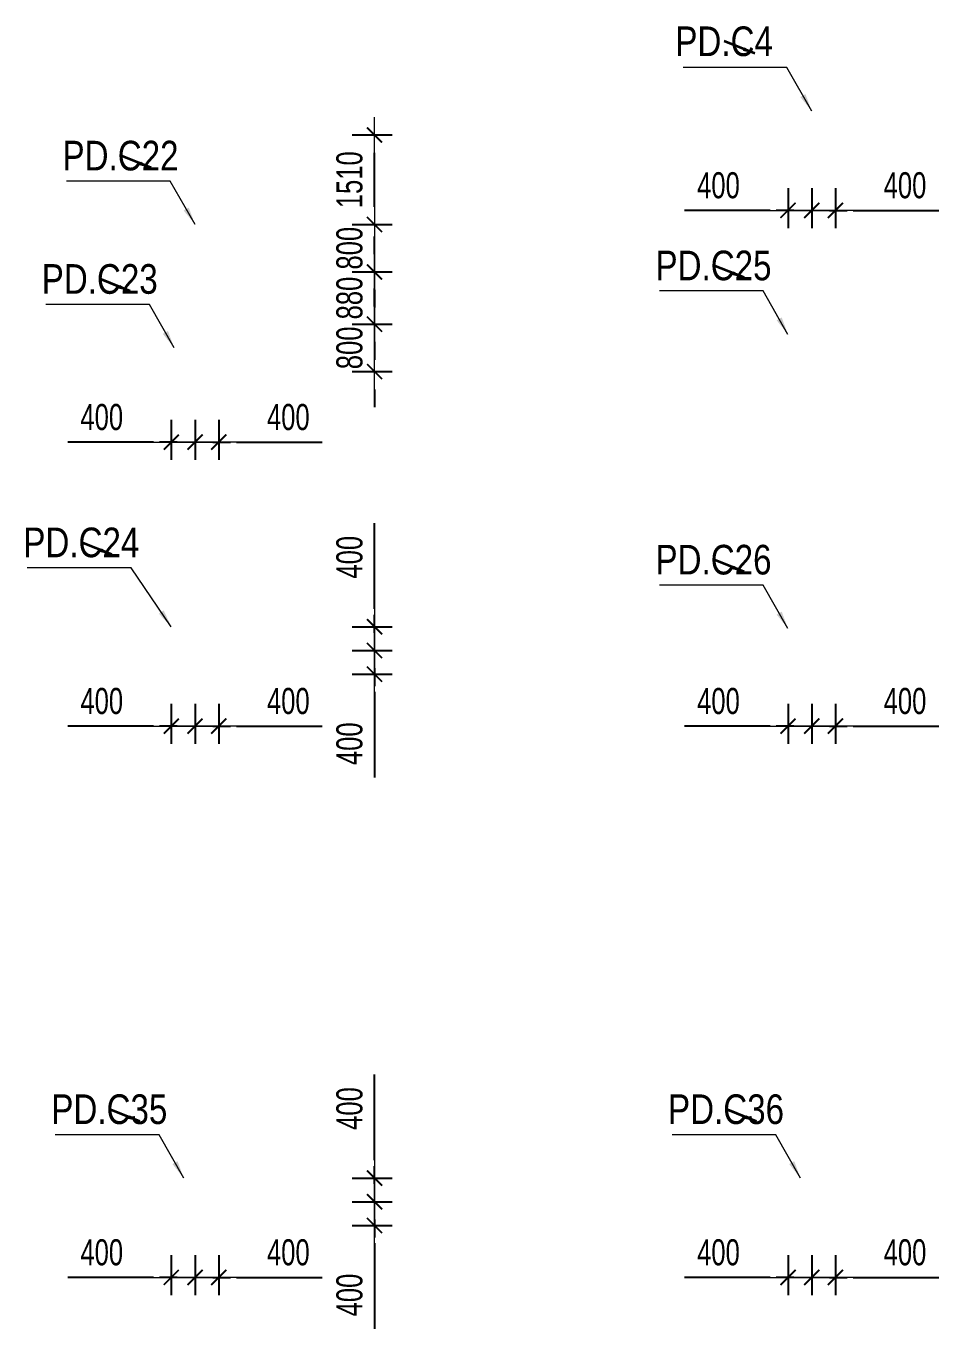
# Model space of a CAD drawing. Header units: millimetres. Extents: x -259680 to 286077, y -1281 to 94455.
# Drawn here: x 158301 to 173695, y 44555 to 66533 of the extents above; entities that cross this region are included whole.
import ezdxf
from ezdxf.enums import TextEntityAlignment as Align

# ---------------------------------------------------------------- set-up
doc = ezdxf.new("R2010")
doc.units = ezdxf.units.MM
doc.layers.get('Defpoints').update_dxf_attribs({"color": 151, "lineweight": 9})
for name, color, linetype, lineweight in [('$0$C1', 20, 'Continuous', 35), ('$1$NDC_S_ANNO', 7, 'Continuous', 20), ('$1$NDC_S_DIM', 1, 'Continuous', 15), ('NDC_S_DIM', 1, 'Continuous', 15)]:
    doc.layers.add(name, color=color, linetype=linetype, lineweight=lineweight)
doc.styles.add('$1$NDC_DIM', font='', dxfattribs={"width": 0.75})
doc.styles.add('$2$ARIAL', font='arial.ttf', dxfattribs={"width": 0.8})
doc.styles.add('NDC_DIM', font='', dxfattribs={"width": 0.75})
doc.styles.get('$1$NDC_DIM').set_extended_font_data('Dotum')
doc.styles.get('NDC_DIM').set_extended_font_data('Dotum')
doc.dimstyles.new('$0$NDC_dim_150', dxfattribs={"dimscale": 150, "dimtxt": 2.2, "dimasz": 1.5, "dimexe": 1.5, "dimexo": 2.5, "dimgap": 1, "dimtad": 1, "dimdec": 0, "dimzin": 0, "dimdsep": 46, "dimtxsty": '$1$NDC_DIM', "dimblk": '$1$DIMMARK', "dimcen": 0.09, "dimdle": 1.2, "dimclrd": 1, "dimclre": 1, "dimclrt": 3, "dimadec": 0, "dimazin": 0, "dimtfac": 1, "dimtdec": 0, "dimtix": 1, "dimtofl": 0, "dimtmove": 0, "dimatfit": 3, "dimfxl": 6, "dimfxlon": 1, "dimtolj": 1, "dimtzin": 0, "dimarcsym": 0})
doc.dimstyles.new('$1$NDC_dim_iso', dxfattribs={"dimtxt": 2.2, "dimasz": 1, "dimexe": 1.5, "dimexo": 2.5, "dimgap": 1, "dimtad": 1, "dimdec": 0, "dimzin": 0, "dimdsep": 46, "dimtxsty": '$1$NDC_DIM', "dimblk": '$1$DIMMARK', "dimcen": 0.09, "dimdle": 1.2, "dimclrd": 1, "dimclre": 1, "dimclrt": 3, "dimadec": 0, "dimazin": 0, "dimtfac": 1, "dimtdec": 0, "dimtix": 1, "dimtofl": 0, "dimtmove": 0, "dimatfit": 3, "dimfxl": 6, "dimfxlon": 1, "dimtolj": 1, "dimtzin": 0, "dimarcsym": 0})
doc.dimstyles.new('NDC_dim_200', dxfattribs={"dimscale": 200, "dimtxt": 2.2, "dimasz": 1.5, "dimexe": 1.5, "dimexo": 2.5, "dimgap": 1, "dimtad": 1, "dimdec": 0, "dimzin": 0, "dimdsep": 46, "dimtxsty": 'NDC_DIM', "dimblk": 'DIMMARK', "dimcen": 0.09, "dimdle": 1.2, "dimclrd": 1, "dimclre": 1, "dimclrt": 3, "dimadec": 0, "dimazin": 0, "dimtfac": 1, "dimtdec": 0, "dimtix": 1, "dimtofl": 0, "dimtmove": 0, "dimatfit": 3, "dimfxl": 6, "dimfxlon": 1, "dimtolj": 1, "dimtzin": 0, "dimarcsym": 0})

# ---------------------------------------------------------------- blocks, each defined once
blk = doc.blocks.new('$1$DIMMARK')
at = {"layer": '$1$NDC_S_DIM', "color": 1}
blk.add_line((-1.5, 0), (1, 0), dxfattribs=at)
at = {"layer": '$1$NDC_S_DIM', "color": 2, "const_width": 0.1}
blk.add_lwpolyline([(-0.424, -0.424), (0.424, 0.424)], dxfattribs=at)
blk = doc.blocks.new('DIMMARK')
at = {"layer": 'NDC_S_DIM', "color": 1}
blk.add_line((-1.5, 0), (1, 0), dxfattribs=at)
at = {"layer": 'NDC_S_DIM', "color": 2, "const_width": 0.1}
blk.add_lwpolyline([(-0.424, -0.424), (0.424, 0.424)], dxfattribs=at)
blk = doc.blocks.new('*D768')
at = {"layer": 'Defpoints', "color": 0, "ltscale": 100, "transparency": 16777216}
for p in [(161150, 60390), (161550, 60390), (161550, 59515)]:
    blk.add_point(p, dxfattribs=at)
at = {"layer": 'NDC_S_DIM', "color": 1, "lineweight": -2, "ltscale": 100, "transparency": 16777216}
for p, q in [((161150, 59890), (161150, 59215)), ((161550, 59890), (161550, 59215)), ((160850, 59515), (160550, 59515)), ((161850, 59515), (163295, 59515))]:
    blk.add_line(p, q, dxfattribs=at)
at = {"layer": 'NDC_S_DIM', "color": 1, "lineweight": -2, "ltscale": 100, "transparency": 16777216, "xscale": 300, "yscale": 300, "zscale": 300}
blk.add_blockref('DIMMARK', (161150, 59515), dxfattribs=at)
at = {"layer": 'NDC_S_DIM', "color": 1, "lineweight": -2, "ltscale": 100, "transparency": 16777216, "xscale": 300, "yscale": 300, "zscale": 300, "rotation": 180}
blk.add_blockref('DIMMARK', (161550, 59515), dxfattribs=at)
at = {"layer": 'NDC_S_DIM', "color": 3, "ltscale": 100, "transparency": 16777216, "insert": (162723, 59935), "char_height": 440, "attachment_point": 5, "style": 'NDC_DIM'}
blk.add_mtext('\\A1;400', dxfattribs=at)
blk = doc.blocks.new('*D769')
at = {"layer": 'Defpoints', "color": 0, "ltscale": 100, "transparency": 16777216}
for p in [(160750, 60390), (161150, 60390), (161150, 59515)]:
    blk.add_point(p, dxfattribs=at)
at = {"layer": 'NDC_S_DIM', "color": 1, "lineweight": -2, "ltscale": 100, "transparency": 16777216}
for p, q in [((160750, 59890), (160750, 59215)), ((161150, 59890), (161150, 59215)), ((160450, 59515), (159005, 59515)), ((161450, 59515), (161750, 59515))]:
    blk.add_line(p, q, dxfattribs=at)
at = {"layer": 'NDC_S_DIM', "color": 1, "lineweight": -2, "ltscale": 100, "transparency": 16777216, "xscale": 300, "yscale": 300, "zscale": 300}
blk.add_blockref('DIMMARK', (160750, 59515), dxfattribs=at)
at = {"layer": 'NDC_S_DIM', "color": 1, "lineweight": -2, "ltscale": 100, "transparency": 16777216, "xscale": 300, "yscale": 300, "zscale": 300, "rotation": 180}
blk.add_blockref('DIMMARK', (161150, 59515), dxfattribs=at)
at = {"layer": 'NDC_S_DIM', "color": 3, "ltscale": 100, "transparency": 16777216, "insert": (159577, 59935), "char_height": 440, "attachment_point": 5, "style": 'NDC_DIM'}
blk.add_mtext('\\A1;400', dxfattribs=at)
blk = doc.blocks.new('*D770')
at = {"layer": 'Defpoints', "color": 0, "ltscale": 100, "transparency": 16777216}
for p in [(163301, 64696), (164177, 64696), (163301, 63186)]:
    blk.add_point(p, dxfattribs=at)
at = {"layer": 'NDC_S_DIM', "color": 1, "lineweight": -2, "ltscale": 100, "transparency": 16777216}
for p, q in [((163801, 64696), (164477, 64696)), ((164177, 63486), (164177, 64396)), ((163801, 63186), (164477, 63186))]:
    blk.add_line(p, q, dxfattribs=at)
at = {"layer": 'NDC_S_DIM', "color": 1, "lineweight": -2, "ltscale": 100, "transparency": 16777216, "xscale": 300, "yscale": 300, "zscale": 300}
for p, rotation in [((164177, 64696), 90), ((164177, 63186), 270)]:
    blk.add_blockref('DIMMARK', p, dxfattribs=dict(at, rotation=rotation))
at = {"layer": 'NDC_S_DIM', "color": 3, "ltscale": 100, "transparency": 16777216, "insert": (163756, 63941), "char_height": 440, "attachment_point": 5, "rotation": 90, "style": 'NDC_DIM'}
blk.add_mtext('\\A1;1510', dxfattribs=at)
blk = doc.blocks.new('*D771')
at = {"layer": 'Defpoints', "color": 0, "ltscale": 100, "transparency": 16777216}
for p in [(163301, 63186), (164177, 63186), (163301, 62386)]:
    blk.add_point(p, dxfattribs=at)
at = {"layer": 'NDC_S_DIM', "color": 1, "lineweight": -2, "ltscale": 100, "transparency": 16777216}
for p, q in [((164177, 63486), (164177, 63786)), ((163801, 63186), (164477, 63186)), ((163801, 62386), (164477, 62386)), ((164177, 62086), (164177, 61786))]:
    blk.add_line(p, q, dxfattribs=at)
at = {"layer": 'NDC_S_DIM', "color": 1, "lineweight": -2, "ltscale": 100, "transparency": 16777216, "xscale": 300, "yscale": 300, "zscale": 300}
for p, rotation in [((164177, 63186), 270), ((164177, 62386), 90)]:
    blk.add_blockref('DIMMARK', p, dxfattribs=dict(at, rotation=rotation))
at = {"layer": 'NDC_S_DIM', "color": 3, "ltscale": 100, "transparency": 16777216, "insert": (163756, 62786), "char_height": 440, "attachment_point": 5, "rotation": 90, "style": 'NDC_DIM'}
blk.add_mtext('\\A1;800', dxfattribs=at)
blk = doc.blocks.new('*D772')
at = {"layer": 'Defpoints', "color": 0, "ltscale": 100, "transparency": 16777216}
for p in [(171550, 64300), (171950, 64300), (171950, 63424)]:
    blk.add_point(p, dxfattribs=at)
at = {"layer": 'NDC_S_DIM', "color": 1, "lineweight": -2, "ltscale": 100, "transparency": 16777216}
for p, q in [((171550, 63800), (171550, 63124)), ((171950, 63800), (171950, 63124)), ((171250, 63424), (170950, 63424)), ((172250, 63424), (173695, 63424))]:
    blk.add_line(p, q, dxfattribs=at)
at = {"layer": 'NDC_S_DIM', "color": 1, "lineweight": -2, "ltscale": 100, "transparency": 16777216, "xscale": 300, "yscale": 300, "zscale": 300}
blk.add_blockref('DIMMARK', (171550, 63424), dxfattribs=at)
at = {"layer": 'NDC_S_DIM', "color": 1, "lineweight": -2, "ltscale": 100, "transparency": 16777216, "xscale": 300, "yscale": 300, "zscale": 300, "rotation": 180}
blk.add_blockref('DIMMARK', (171950, 63424), dxfattribs=at)
at = {"layer": 'NDC_S_DIM', "color": 3, "ltscale": 100, "transparency": 16777216, "insert": (173123, 63845), "char_height": 440, "attachment_point": 5, "style": 'NDC_DIM'}
blk.add_mtext('\\A1;400', dxfattribs=at)
blk = doc.blocks.new('*D773')
at = {"layer": 'Defpoints', "color": 0, "ltscale": 100, "transparency": 16777216}
for p in [(171150, 64300), (171550, 64300), (171550, 63424)]:
    blk.add_point(p, dxfattribs=at)
at = {"layer": 'NDC_S_DIM', "color": 1, "lineweight": -2, "ltscale": 100, "transparency": 16777216}
for p, q in [((171150, 63800), (171150, 63124)), ((171550, 63800), (171550, 63124)), ((170850, 63424), (169405, 63424)), ((171850, 63424), (172150, 63424))]:
    blk.add_line(p, q, dxfattribs=at)
at = {"layer": 'NDC_S_DIM', "color": 1, "lineweight": -2, "ltscale": 100, "transparency": 16777216, "xscale": 300, "yscale": 300, "zscale": 300}
blk.add_blockref('DIMMARK', (171150, 63424), dxfattribs=at)
at = {"layer": 'NDC_S_DIM', "color": 1, "lineweight": -2, "ltscale": 100, "transparency": 16777216, "xscale": 300, "yscale": 300, "zscale": 300, "rotation": 180}
blk.add_blockref('DIMMARK', (171550, 63424), dxfattribs=at)
at = {"layer": 'NDC_S_DIM', "color": 3, "ltscale": 100, "transparency": 16777216, "insert": (169977, 63845), "char_height": 440, "attachment_point": 5, "style": 'NDC_DIM'}
blk.add_mtext('\\A1;400', dxfattribs=at)
blk = doc.blocks.new('*D800')
at = {"layer": 'Defpoints', "color": 0, "ltscale": 100, "transparency": 16777216}
for p in [(171550, 55600), (171950, 55600), (171950, 54724)]:
    blk.add_point(p, dxfattribs=at)
at = {"layer": 'NDC_S_DIM', "color": 1, "lineweight": -2, "ltscale": 100, "transparency": 16777216}
for p, q in [((171550, 55100), (171550, 54424)), ((171950, 55100), (171950, 54424)), ((171250, 54724), (170950, 54724)), ((172250, 54724), (173695, 54724))]:
    blk.add_line(p, q, dxfattribs=at)
at = {"layer": 'NDC_S_DIM', "color": 1, "lineweight": -2, "ltscale": 100, "transparency": 16777216, "xscale": 300, "yscale": 300, "zscale": 300}
blk.add_blockref('DIMMARK', (171550, 54724), dxfattribs=at)
at = {"layer": 'NDC_S_DIM', "color": 1, "lineweight": -2, "ltscale": 100, "transparency": 16777216, "xscale": 300, "yscale": 300, "zscale": 300, "rotation": 180}
blk.add_blockref('DIMMARK', (171950, 54724), dxfattribs=at)
at = {"layer": 'NDC_S_DIM', "color": 3, "ltscale": 100, "transparency": 16777216, "insert": (173123, 55145), "char_height": 440, "attachment_point": 5, "style": 'NDC_DIM'}
blk.add_mtext('\\A1;400', dxfattribs=at)
blk = doc.blocks.new('*D801')
at = {"layer": 'Defpoints', "color": 0, "ltscale": 100, "transparency": 16777216}
for p in [(171150, 55600), (171550, 55600), (171550, 54724)]:
    blk.add_point(p, dxfattribs=at)
at = {"layer": 'NDC_S_DIM', "color": 1, "lineweight": -2, "ltscale": 100, "transparency": 16777216}
for p, q in [((171150, 55100), (171150, 54424)), ((171550, 55100), (171550, 54424)), ((170850, 54724), (169405, 54724)), ((171850, 54724), (172150, 54724))]:
    blk.add_line(p, q, dxfattribs=at)
at = {"layer": 'NDC_S_DIM', "color": 1, "lineweight": -2, "ltscale": 100, "transparency": 16777216, "xscale": 300, "yscale": 300, "zscale": 300}
blk.add_blockref('DIMMARK', (171150, 54724), dxfattribs=at)
at = {"layer": 'NDC_S_DIM', "color": 1, "lineweight": -2, "ltscale": 100, "transparency": 16777216, "xscale": 300, "yscale": 300, "zscale": 300, "rotation": 180}
blk.add_blockref('DIMMARK', (171550, 54724), dxfattribs=at)
at = {"layer": 'NDC_S_DIM', "color": 3, "ltscale": 100, "transparency": 16777216, "insert": (169977, 55145), "char_height": 440, "attachment_point": 5, "style": 'NDC_DIM'}
blk.add_mtext('\\A1;400', dxfattribs=at)
blk = doc.blocks.new('*D804')
at = {"layer": 'Defpoints', "color": 0, "ltscale": 100, "transparency": 16777216}
for p in [(161150, 55600), (161550, 55600), (161550, 54724)]:
    blk.add_point(p, dxfattribs=at)
at = {"layer": 'NDC_S_DIM', "color": 1, "lineweight": -2, "ltscale": 100, "transparency": 16777216}
for p, q in [((161150, 55100), (161150, 54424)), ((161550, 55100), (161550, 54424)), ((160850, 54724), (160550, 54724)), ((161850, 54724), (163295, 54724))]:
    blk.add_line(p, q, dxfattribs=at)
at = {"layer": 'NDC_S_DIM', "color": 1, "lineweight": -2, "ltscale": 100, "transparency": 16777216, "xscale": 300, "yscale": 300, "zscale": 300}
blk.add_blockref('DIMMARK', (161150, 54724), dxfattribs=at)
at = {"layer": 'NDC_S_DIM', "color": 1, "lineweight": -2, "ltscale": 100, "transparency": 16777216, "xscale": 300, "yscale": 300, "zscale": 300, "rotation": 180}
blk.add_blockref('DIMMARK', (161550, 54724), dxfattribs=at)
at = {"layer": 'NDC_S_DIM', "color": 3, "ltscale": 100, "transparency": 16777216, "insert": (162723, 55145), "char_height": 440, "attachment_point": 5, "style": 'NDC_DIM'}
blk.add_mtext('\\A1;400', dxfattribs=at)
blk = doc.blocks.new('*D805')
at = {"layer": 'Defpoints', "color": 0, "ltscale": 100, "transparency": 16777216}
for p in [(160750, 55600), (161150, 55600), (161150, 54724)]:
    blk.add_point(p, dxfattribs=at)
at = {"layer": 'NDC_S_DIM', "color": 1, "lineweight": -2, "ltscale": 100, "transparency": 16777216}
for p, q in [((160750, 55100), (160750, 54424)), ((161150, 55100), (161150, 54424)), ((160450, 54724), (159005, 54724)), ((161450, 54724), (161750, 54724))]:
    blk.add_line(p, q, dxfattribs=at)
at = {"layer": 'NDC_S_DIM', "color": 1, "lineweight": -2, "ltscale": 100, "transparency": 16777216, "xscale": 300, "yscale": 300, "zscale": 300}
blk.add_blockref('DIMMARK', (160750, 54724), dxfattribs=at)
at = {"layer": 'NDC_S_DIM', "color": 1, "lineweight": -2, "ltscale": 100, "transparency": 16777216, "xscale": 300, "yscale": 300, "zscale": 300, "rotation": 180}
blk.add_blockref('DIMMARK', (161150, 54724), dxfattribs=at)
at = {"layer": 'NDC_S_DIM', "color": 3, "ltscale": 100, "transparency": 16777216, "insert": (159577, 55145), "char_height": 440, "attachment_point": 5, "style": 'NDC_DIM'}
blk.add_mtext('\\A1;400', dxfattribs=at)
blk = doc.blocks.new('*D806')
at = {"layer": 'Defpoints', "color": 0, "ltscale": 100, "transparency": 16777216}
for p in [(163301, 56400), (164177, 56400), (163301, 56000)]:
    blk.add_point(p, dxfattribs=at)
at = {"layer": 'NDC_S_DIM', "color": 1, "lineweight": -2, "ltscale": 100, "transparency": 16777216}
for p, q in [((164177, 56700), (164177, 58145)), ((163801, 56400), (164477, 56400)), ((163801, 56000), (164477, 56000)), ((164177, 55700), (164177, 55400))]:
    blk.add_line(p, q, dxfattribs=at)
at = {"layer": 'NDC_S_DIM', "color": 1, "lineweight": -2, "ltscale": 100, "transparency": 16777216, "xscale": 300, "yscale": 300, "zscale": 300}
for p, rotation in [((164177, 56400), 270), ((164177, 56000), 90)]:
    blk.add_blockref('DIMMARK', p, dxfattribs=dict(at, rotation=rotation))
at = {"layer": 'NDC_S_DIM', "color": 3, "ltscale": 100, "transparency": 16777216, "insert": (163756, 57573), "char_height": 440, "attachment_point": 5, "rotation": 90, "style": 'NDC_DIM'}
blk.add_mtext('\\A1;400', dxfattribs=at)
blk = doc.blocks.new('*D807')
at = {"layer": 'Defpoints', "color": 0, "ltscale": 100, "transparency": 16777216}
for p in [(163301, 56000), (164177, 56000), (163301, 55600)]:
    blk.add_point(p, dxfattribs=at)
at = {"layer": 'NDC_S_DIM', "color": 1, "lineweight": -2, "ltscale": 100, "transparency": 16777216}
for p, q in [((164177, 56300), (164177, 56600)), ((163801, 56000), (164477, 56000)), ((163801, 55600), (164477, 55600)), ((164177, 55300), (164177, 53855))]:
    blk.add_line(p, q, dxfattribs=at)
at = {"layer": 'NDC_S_DIM', "color": 1, "lineweight": -2, "ltscale": 100, "transparency": 16777216, "xscale": 300, "yscale": 300, "zscale": 300}
for p, rotation in [((164177, 56000), 270), ((164177, 55600), 90)]:
    blk.add_blockref('DIMMARK', p, dxfattribs=dict(at, rotation=rotation))
at = {"layer": 'NDC_S_DIM', "color": 3, "ltscale": 100, "transparency": 16777216, "insert": (163756, 54427), "char_height": 440, "attachment_point": 5, "rotation": 90, "style": 'NDC_DIM'}
blk.add_mtext('\\A1;400', dxfattribs=at)
blk = doc.blocks.new('*D808')
at = {"layer": 'Defpoints', "color": 0, "ltscale": 100, "transparency": 16777216}
for p in [(161150, 46300), (161550, 46300), (161550, 45424)]:
    blk.add_point(p, dxfattribs=at)
at = {"layer": 'NDC_S_DIM', "color": 1, "lineweight": -2, "ltscale": 100, "transparency": 16777216}
for p, q in [((161150, 45800), (161150, 45124)), ((161550, 45800), (161550, 45124)), ((160850, 45424), (160550, 45424)), ((161850, 45424), (163295, 45424))]:
    blk.add_line(p, q, dxfattribs=at)
at = {"layer": 'NDC_S_DIM', "color": 1, "lineweight": -2, "ltscale": 100, "transparency": 16777216, "xscale": 300, "yscale": 300, "zscale": 300}
blk.add_blockref('DIMMARK', (161150, 45424), dxfattribs=at)
at = {"layer": 'NDC_S_DIM', "color": 1, "lineweight": -2, "ltscale": 100, "transparency": 16777216, "xscale": 300, "yscale": 300, "zscale": 300, "rotation": 180}
blk.add_blockref('DIMMARK', (161550, 45424), dxfattribs=at)
at = {"layer": 'NDC_S_DIM', "color": 3, "ltscale": 100, "transparency": 16777216, "insert": (162723, 45845), "char_height": 440, "attachment_point": 5, "style": 'NDC_DIM'}
blk.add_mtext('\\A1;400', dxfattribs=at)
blk = doc.blocks.new('*D809')
at = {"layer": 'Defpoints', "color": 0, "ltscale": 100, "transparency": 16777216}
for p in [(160750, 46300), (161150, 46300), (161150, 45424)]:
    blk.add_point(p, dxfattribs=at)
at = {"layer": 'NDC_S_DIM', "color": 1, "lineweight": -2, "ltscale": 100, "transparency": 16777216}
for p, q in [((160750, 45800), (160750, 45124)), ((161150, 45800), (161150, 45124)), ((160450, 45424), (159005, 45424)), ((161450, 45424), (161750, 45424))]:
    blk.add_line(p, q, dxfattribs=at)
at = {"layer": 'NDC_S_DIM', "color": 1, "lineweight": -2, "ltscale": 100, "transparency": 16777216, "xscale": 300, "yscale": 300, "zscale": 300}
blk.add_blockref('DIMMARK', (160750, 45424), dxfattribs=at)
at = {"layer": 'NDC_S_DIM', "color": 1, "lineweight": -2, "ltscale": 100, "transparency": 16777216, "xscale": 300, "yscale": 300, "zscale": 300, "rotation": 180}
blk.add_blockref('DIMMARK', (161150, 45424), dxfattribs=at)
at = {"layer": 'NDC_S_DIM', "color": 3, "ltscale": 100, "transparency": 16777216, "insert": (159577, 45845), "char_height": 440, "attachment_point": 5, "style": 'NDC_DIM'}
blk.add_mtext('\\A1;400', dxfattribs=at)
blk = doc.blocks.new('*D810')
at = {"layer": 'Defpoints', "color": 0, "ltscale": 100, "transparency": 16777216}
for p in [(163301, 47100), (164177, 47100), (163301, 46700)]:
    blk.add_point(p, dxfattribs=at)
at = {"layer": 'NDC_S_DIM', "color": 1, "lineweight": -2, "ltscale": 100, "transparency": 16777216}
for p, q in [((164177, 47400), (164177, 48845)), ((163801, 47100), (164477, 47100)), ((163801, 46700), (164477, 46700)), ((164177, 46400), (164177, 46100))]:
    blk.add_line(p, q, dxfattribs=at)
at = {"layer": 'NDC_S_DIM', "color": 1, "lineweight": -2, "ltscale": 100, "transparency": 16777216, "xscale": 300, "yscale": 300, "zscale": 300}
for p, rotation in [((164177, 47100), 270), ((164177, 46700), 90)]:
    blk.add_blockref('DIMMARK', p, dxfattribs=dict(at, rotation=rotation))
at = {"layer": 'NDC_S_DIM', "color": 3, "ltscale": 100, "transparency": 16777216, "insert": (163756, 48273), "char_height": 440, "attachment_point": 5, "rotation": 90, "style": 'NDC_DIM'}
blk.add_mtext('\\A1;400', dxfattribs=at)
blk = doc.blocks.new('*D811')
at = {"layer": 'Defpoints', "color": 0, "ltscale": 100, "transparency": 16777216}
for p in [(163301, 46700), (164177, 46700), (163301, 46300)]:
    blk.add_point(p, dxfattribs=at)
at = {"layer": 'NDC_S_DIM', "color": 1, "lineweight": -2, "ltscale": 100, "transparency": 16777216}
for p, q in [((164177, 47000), (164177, 47300)), ((163801, 46700), (164477, 46700)), ((163801, 46300), (164477, 46300)), ((164177, 46000), (164177, 44555))]:
    blk.add_line(p, q, dxfattribs=at)
at = {"layer": 'NDC_S_DIM', "color": 1, "lineweight": -2, "ltscale": 100, "transparency": 16777216, "xscale": 300, "yscale": 300, "zscale": 300}
for p, rotation in [((164177, 46700), 270), ((164177, 46300), 90)]:
    blk.add_blockref('DIMMARK', p, dxfattribs=dict(at, rotation=rotation))
at = {"layer": 'NDC_S_DIM', "color": 3, "ltscale": 100, "transparency": 16777216, "insert": (163756, 45127), "char_height": 440, "attachment_point": 5, "rotation": 90, "style": 'NDC_DIM'}
blk.add_mtext('\\A1;400', dxfattribs=at)
blk = doc.blocks.new('*D812')
at = {"layer": 'Defpoints', "color": 0, "ltscale": 100, "transparency": 16777216}
for p in [(171550, 46300), (171950, 46300), (171950, 45424)]:
    blk.add_point(p, dxfattribs=at)
at = {"layer": 'NDC_S_DIM', "color": 1, "lineweight": -2, "ltscale": 100, "transparency": 16777216}
for p, q in [((171550, 45800), (171550, 45124)), ((171950, 45800), (171950, 45124)), ((171250, 45424), (170950, 45424)), ((172250, 45424), (173695, 45424))]:
    blk.add_line(p, q, dxfattribs=at)
at = {"layer": 'NDC_S_DIM', "color": 1, "lineweight": -2, "ltscale": 100, "transparency": 16777216, "xscale": 300, "yscale": 300, "zscale": 300}
blk.add_blockref('DIMMARK', (171550, 45424), dxfattribs=at)
at = {"layer": 'NDC_S_DIM', "color": 1, "lineweight": -2, "ltscale": 100, "transparency": 16777216, "xscale": 300, "yscale": 300, "zscale": 300, "rotation": 180}
blk.add_blockref('DIMMARK', (171950, 45424), dxfattribs=at)
at = {"layer": 'NDC_S_DIM', "color": 3, "ltscale": 100, "transparency": 16777216, "insert": (173123, 45845), "char_height": 440, "attachment_point": 5, "style": 'NDC_DIM'}
blk.add_mtext('\\A1;400', dxfattribs=at)
blk = doc.blocks.new('*D813')
at = {"layer": 'Defpoints', "color": 0, "ltscale": 100, "transparency": 16777216}
for p in [(171150, 46300), (171550, 46300), (171550, 45424)]:
    blk.add_point(p, dxfattribs=at)
at = {"layer": 'NDC_S_DIM', "color": 1, "lineweight": -2, "ltscale": 100, "transparency": 16777216}
for p, q in [((171150, 45800), (171150, 45124)), ((171550, 45800), (171550, 45124)), ((170850, 45424), (169405, 45424)), ((171850, 45424), (172150, 45424))]:
    blk.add_line(p, q, dxfattribs=at)
at = {"layer": 'NDC_S_DIM', "color": 1, "lineweight": -2, "ltscale": 100, "transparency": 16777216, "xscale": 300, "yscale": 300, "zscale": 300}
blk.add_blockref('DIMMARK', (171150, 45424), dxfattribs=at)
at = {"layer": 'NDC_S_DIM', "color": 1, "lineweight": -2, "ltscale": 100, "transparency": 16777216, "xscale": 300, "yscale": 300, "zscale": 300, "rotation": 180}
blk.add_blockref('DIMMARK', (171550, 45424), dxfattribs=at)
at = {"layer": 'NDC_S_DIM', "color": 3, "ltscale": 100, "transparency": 16777216, "insert": (169977, 45845), "char_height": 440, "attachment_point": 5, "style": 'NDC_DIM'}
blk.add_mtext('\\A1;400', dxfattribs=at)
blk = doc.blocks.new('*D1092')
at = {"layer": 'Defpoints', "color": 0, "ltscale": 100, "transparency": 16777216}
for p in [(163301, 62385), (163301, 61505), (164177, 61505)]:
    blk.add_point(p, dxfattribs=at)
at = {"layer": 'NDC_S_DIM', "color": 1, "lineweight": -2, "ltscale": 100, "transparency": 16777216}
for p, q in [((164177, 62685), (164177, 62985)), ((163801, 62385), (164477, 62385)), ((163801, 61505), (164477, 61505)), ((164177, 61205), (164177, 60905))]:
    blk.add_line(p, q, dxfattribs=at)
at = {"layer": 'NDC_S_DIM', "color": 1, "lineweight": -2, "ltscale": 100, "transparency": 16777216, "xscale": 300, "yscale": 300, "zscale": 300}
for p, rotation in [((164177, 62385), 270), ((164177, 61505), 90)]:
    blk.add_blockref('DIMMARK', p, dxfattribs=dict(at, rotation=rotation))
at = {"layer": 'NDC_S_DIM', "color": 3, "ltscale": 100, "transparency": 16777216, "insert": (163756, 61945), "char_height": 440, "attachment_point": 5, "rotation": 90, "style": 'NDC_DIM'}
blk.add_mtext('\\A1;880', dxfattribs=at)
blk = doc.blocks.new('*D1093')
at = {"layer": 'Defpoints', "color": 0, "ltscale": 100, "transparency": 16777216}
for p in [(163301, 61505), (163301, 60705), (164177, 60705)]:
    blk.add_point(p, dxfattribs=at)
at = {"layer": 'NDC_S_DIM', "color": 1, "lineweight": -2, "ltscale": 100, "transparency": 16777216}
for p, q in [((164177, 61805), (164177, 62105)), ((163801, 61505), (164477, 61505)), ((163801, 60705), (164477, 60705)), ((164177, 60405), (164177, 60105))]:
    blk.add_line(p, q, dxfattribs=at)
at = {"layer": 'NDC_S_DIM', "color": 1, "lineweight": -2, "ltscale": 100, "transparency": 16777216, "xscale": 300, "yscale": 300, "zscale": 300}
for p, rotation in [((164177, 61505), 270), ((164177, 60705), 90)]:
    blk.add_blockref('DIMMARK', p, dxfattribs=dict(at, rotation=rotation))
at = {"layer": 'NDC_S_DIM', "color": 3, "ltscale": 100, "transparency": 16777216, "insert": (163756, 61105), "char_height": 440, "attachment_point": 5, "rotation": 90, "style": 'NDC_DIM'}
blk.add_mtext('\\A1;800', dxfattribs=at)
blk = doc.blocks.new('*U220')
at = {"layer": '$1$NDC_S_ANNO', "ltscale": 0.8, "style": '$2$ARIAL', "width": 0.8}
blk.add_attdef('TEN', text='', height=2.5, dxfattribs=at).set_placement((-2.58, 1.03), align=Align.MIDDLE_CENTER)
at = {"layer": '$1$NDC_S_ANNO', "ltscale": 0.8, "style": '$2$ARIAL', "width": 0.8, "flags": 1}
blk.add_attdef('CHU_THICH', text='', height=2.5, dxfattribs=at).set_placement((0, 0), align=Align.MIDDLE_CENTER)
at = {"layer": 'Defpoints'}
blk.add_leader([(0, 0), (-2.58, 1.03)], dimstyle='$1$NDC_dim_iso', override={"dimgap": 0.625, "dimtad": 0}, dxfattribs=at)
blk = doc.blocks.new('$0$co t check')
at = {"layer": '$0$C1', "xscale": 200, "yscale": 200, "zscale": 200}
for p, values in [((168548, 66071), {'TEN': 'PD.C4'}), ((158369, 64142), {'TEN': 'PD.C22'}), ((168369, 62289), {'TEN': 'PD.C25'}), ((158018, 62061), {'TEN': 'PD.C23'}), ((157708, 57617), {'TEN': 'PD.C24'}), ((168369, 57326), {'TEN': 'PD.C26'}), ((158180, 48056), {'TEN': 'PD.C35'}), ((168580, 48056), {'TEN': 'PD.C36'})]:
    blk.add_blockref('*U220', p, dxfattribs=at).add_auto_attribs(values)
at = {"layer": '$0$C1'}
for points in [[(169509, 65100), (169092, 65832), (167343, 65832)], [(159109, 63186), (158692, 63917), (156943, 63917)], [(169109, 61333), (168692, 62065), (166943, 62065)], [(158758, 61105), (158341, 61837), (156592, 61837)], [(158709, 56400), (158031, 57393), (156281, 57393)], [(169109, 56370), (168692, 57102), (166943, 57102)], [(158920, 47100), (158503, 47832), (156753, 47832)], [(169320, 47100), (168903, 47832), (167153, 47832)]]:
    blk.add_leader(points, dimstyle='$0$NDC_dim_150', override={"dimasz": 2, "dimgap": 1, "dimtad": 0}, dxfattribs=at)

msp = doc.modelspace()

# ---------------------------------------------------------------- block references
at = {"layer": '$1$NDC_S_DIM'}
msp.add_blockref('$0$co t check', (2040.6, 0), dxfattribs=at)

# ---------------------------------------------------------------- dimensions: what is measured, and where the dimension line sits
at = {"layer": 'NDC_S_DIM', "ltscale": 100}
for base, p1, p2, picture, middle in [((164176.7, 64696), (163301.2, 63185.7), (163301.2, 64696), '*D770', (164176.7, 63940.8)), ((164176.7, 63185.7), (163301.2, 62385.7), (163301.2, 63185.7), '*D771', (164176.7, 62785.7)), ((164176.7, 56400), (163301.2, 56000), (163301.2, 56400), '*D806', (164176.7, 57572.5)), ((164176.7, 56000), (163301.2, 55600), (163301.2, 56000), '*D807', (164176.7, 54427.5)), ((164176.7, 47100), (163301.2, 46700), (163301.2, 47100), '*D810', (164176.7, 48272.5)), ((164176.7, 46700), (163301.2, 46300), (163301.2, 46700), '*D811', (164176.7, 45127.5))]:
    dim = msp.add_linear_dim(base=base, p1=p1, p2=p2, angle=90, dimstyle='NDC_dim_200', dxfattribs=at)
    dim.commit()
    dim.dimension.update_dxf_attribs({"geometry": picture, "text_midpoint": middle, "dimtype": 160})
for base, p1, p2, picture, middle in [((171550, 63424.4), (171150, 64300), (171550, 64300), '*D773', (169977.5, 63424.4)), ((171950, 63424.4), (171550, 64300), (171950, 64300), '*D772', (173122.5, 63424.4)), ((161150, 59514.6), (160750, 60390.1), (161150, 60390.1), '*D769', (159577.5, 59514.6)), ((161550, 59514.6), (161150, 60390.1), (161550, 60390.1), '*D768', (162722.5, 59514.6)), ((161150, 54724.4), (160750, 55600), (161150, 55600), '*D805', (159577.5, 54724.4)), ((161550, 54724.4), (161150, 55600), (161550, 55600), '*D804', (162722.5, 54724.4)), ((171550, 54724.4), (171150, 55600), (171550, 55600), '*D801', (169977.5, 54724.4)), ((171950, 54724.4), (171550, 55600), (171950, 55600), '*D800', (173122.5, 54724.4)), ((161150, 45424.4), (160750, 46300), (161150, 46300), '*D809', (159577.5, 45424.4)), ((161550, 45424.4), (161150, 46300), (161550, 46300), '*D808', (162722.5, 45424.4)), ((171550, 45424.4), (171150, 46300), (171550, 46300), '*D813', (169977.5, 45424.4)), ((171950, 45424.4), (171550, 46300), (171950, 46300), '*D812', (173122.5, 45424.4))]:
    dim = msp.add_linear_dim(base=base, p1=p1, p2=p2, dimstyle='NDC_dim_200', dxfattribs=at)
    dim.commit()
    dim.dimension.update_dxf_attribs({"geometry": picture, "text_midpoint": middle, "dimtype": 160})
for base, p1, p2, picture, middle in [((164176.7, 61505.1), (163301.2, 62384.7), (163301.2, 61505.1), '*D1092', (163756.4, 61944.9)), ((164176.7, 60705.1), (163301.2, 61505.1), (163301.2, 60705.1), '*D1093', (163756.4, 61105.1))]:
    dim = msp.add_linear_dim(base=base, p1=p1, p2=p2, angle=90, dimstyle='NDC_dim_200', dxfattribs=at)
    dim.commit()
    dim.dimension.update_dxf_attribs({"geometry": picture, "text_midpoint": middle})

doc.saveas('drawing.dxf')
